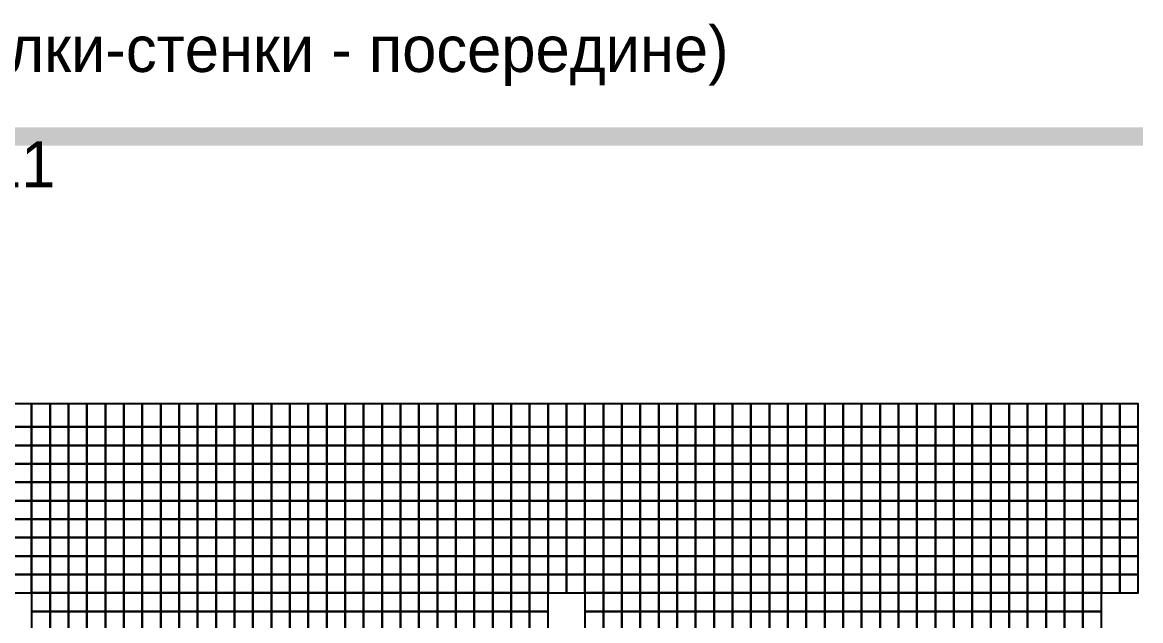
# Model space of a CAD drawing. Extents: x -2.8 to 74.5, y -0.2 to 18.4.
# Drawn here: x 24.07 to 36.2, y 11.9 to 18.39 of the extents above; entities that cross this region are included whole.
import ezdxf
from ezdxf.enums import TextEntityAlignment as Align

# ---------------------------------------------------------------- set-up
doc = ezdxf.new("R2010")
doc.units = 0
doc.header["$MEASUREMENT"] = 0
doc.layers.add('layer_elements', color=7, linetype='Continuous')
doc.layers.add('layer_result_palette', color=7, linetype='Continuous')

msp = doc.modelspace()

# ---------------------------------------------------------------- linework, layer by layer
at = {"layer": 'layer_elements', "color": 171, "true_color": 0x8080ff}
for points in [[(23.97, 14), (24.17, 14), (24.17, 14.25), (23.97, 14.25)], [(24.17, 14), (24.37, 14), (24.37, 14.25), (24.17, 14.25)], [(24.37, 14), (24.57, 14), (24.57, 14.25), (24.37, 14.25)], [(24.57, 14), (24.77, 14), (24.77, 14.25), (24.57, 14.25)], [(24.77, 14), (24.97, 14), (24.97, 14.25), (24.77, 14.25)], [(24.97, 14), (25.17, 14), (25.17, 14.25), (24.97, 14.25)], [(25.17, 14), (25.37, 14), (25.37, 14.25), (25.17, 14.25)], [(25.37, 14), (25.57, 14), (25.57, 14.25), (25.37, 14.25)], [(25.57, 14), (25.77, 14), (25.77, 14.25), (25.57, 14.25)], [(25.77, 14), (25.97, 14), (25.97, 14.25), (25.77, 14.25)], [(25.97, 14), (26.17, 14), (26.17, 14.25), (25.97, 14.25)], [(26.17, 14), (26.37, 14), (26.37, 14.25), (26.17, 14.25)], [(26.37, 14), (26.57, 14), (26.57, 14.25), (26.37, 14.25)], [(26.57, 14), (26.77, 14), (26.77, 14.25), (26.57, 14.25)], [(26.77, 14), (26.97, 14), (26.97, 14.25), (26.77, 14.25)], [(26.97, 14), (27.17, 14), (27.17, 14.25), (26.97, 14.25)], [(27.17, 14), (27.37, 14), (27.37, 14.25), (27.17, 14.25)], [(27.37, 14), (27.57, 14), (27.57, 14.25), (27.37, 14.25)], [(27.57, 14), (27.77, 14), (27.77, 14.25), (27.57, 14.25)], [(27.77, 14), (27.97, 14), (27.97, 14.25), (27.77, 14.25)], [(27.97, 14), (28.17, 14), (28.17, 14.25), (27.97, 14.25)], [(28.17, 14), (28.37, 14), (28.37, 14.25), (28.17, 14.25)], [(28.37, 14), (28.57, 14), (28.57, 14.25), (28.37, 14.25)], [(28.57, 14), (28.77, 14), (28.77, 14.25), (28.57, 14.25)], [(28.77, 14), (28.97, 14), (28.97, 14.25), (28.77, 14.25)], [(28.97, 14), (29.17, 14), (29.17, 14.25), (28.97, 14.25)], [(29.17, 14), (29.37, 14), (29.37, 14.25), (29.17, 14.25)], [(29.37, 14), (29.57, 14), (29.57, 14.25), (29.37, 14.25)], [(29.57, 14), (29.77, 14), (29.77, 14.25), (29.57, 14.25)], [(29.77, 14), (29.97, 14), (29.97, 14.25), (29.77, 14.25)], [(29.97, 14), (30.17, 14), (30.17, 14.25), (29.97, 14.25)], [(30.17, 14), (30.37, 14), (30.37, 14.25), (30.17, 14.25)], [(30.37, 14), (30.57, 14), (30.57, 14.25), (30.37, 14.25)], [(30.57, 14), (30.77, 14), (30.77, 14.25), (30.57, 14.25)], [(30.77, 14), (30.97, 14), (30.97, 14.25), (30.77, 14.25)], [(30.97, 14), (31.17, 14), (31.17, 14.25), (30.97, 14.25)], [(31.17, 14), (31.37, 14), (31.37, 14.25), (31.17, 14.25)], [(31.37, 14), (31.57, 14), (31.57, 14.25), (31.37, 14.25)], [(31.57, 14), (31.77, 14), (31.77, 14.25), (31.57, 14.25)], [(31.77, 14), (31.97, 14), (31.97, 14.25), (31.77, 14.25)], [(31.97, 14), (32.17, 14), (32.17, 14.25), (31.97, 14.25)], [(32.17, 14), (32.37, 14), (32.37, 14.25), (32.17, 14.25)], [(32.37, 14), (32.57, 14), (32.57, 14.25), (32.37, 14.25)], [(32.57, 14), (32.77, 14), (32.77, 14.25), (32.57, 14.25)], [(32.77, 14), (32.97, 14), (32.97, 14.25), (32.77, 14.25)], [(32.97, 14), (33.17, 14), (33.17, 14.25), (32.97, 14.25)], [(33.17, 14), (33.37, 14), (33.37, 14.25), (33.17, 14.25)], [(33.37, 14), (33.57, 14), (33.57, 14.25), (33.37, 14.25)], [(33.57, 14), (33.77, 14), (33.77, 14.25), (33.57, 14.25)], [(33.77, 14), (33.97, 14), (33.97, 14.25), (33.77, 14.25)], [(33.97, 14), (34.17, 14), (34.17, 14.25), (33.97, 14.25)], [(34.17, 14), (34.37, 14), (34.37, 14.25), (34.17, 14.25)], [(34.37, 14), (34.57, 14), (34.57, 14.25), (34.37, 14.25)], [(34.57, 14), (34.77, 14), (34.77, 14.25), (34.57, 14.25)], [(34.77, 14), (34.97, 14), (34.97, 14.25), (34.77, 14.25)], [(34.97, 14), (35.17, 14), (35.17, 14.25), (34.97, 14.25)], [(35.17, 14), (35.37, 14), (35.37, 14.25), (35.17, 14.25)], [(35.37, 14), (35.57, 14), (35.57, 14.25), (35.37, 14.25)], [(35.57, 14), (35.77, 14), (35.77, 14.25), (35.57, 14.25)], [(35.77, 14), (35.97, 14), (35.97, 14.25), (35.77, 14.25)], [(35.97, 14), (36.17, 14), (36.17, 14.25), (35.97, 14.25)], [(23.97, 13.8), (24.17, 13.8), (24.17, 14), (23.97, 14)], [(24.17, 13.8), (24.37, 13.8), (24.37, 14), (24.17, 14)], [(24.37, 13.8), (24.57, 13.8), (24.57, 14), (24.37, 14)], [(24.57, 13.8), (24.77, 13.8), (24.77, 14), (24.57, 14)], [(24.77, 13.8), (24.97, 13.8), (24.97, 14), (24.77, 14)], [(24.97, 13.8), (25.17, 13.8), (25.17, 14), (24.97, 14)], [(25.17, 13.8), (25.37, 13.8), (25.37, 14), (25.17, 14)], [(25.37, 13.8), (25.57, 13.8), (25.57, 14), (25.37, 14)], [(25.57, 13.8), (25.77, 13.8), (25.77, 14), (25.57, 14)], [(25.77, 13.8), (25.97, 13.8), (25.97, 14), (25.77, 14)], [(25.97, 13.8), (26.17, 13.8), (26.17, 14), (25.97, 14)], [(26.17, 13.8), (26.37, 13.8), (26.37, 14), (26.17, 14)], [(26.37, 13.8), (26.57, 13.8), (26.57, 14), (26.37, 14)], [(26.57, 13.8), (26.77, 13.8), (26.77, 14), (26.57, 14)], [(26.77, 13.8), (26.97, 13.8), (26.97, 14), (26.77, 14)], [(26.97, 13.8), (27.17, 13.8), (27.17, 14), (26.97, 14)], [(27.17, 13.8), (27.37, 13.8), (27.37, 14), (27.17, 14)], [(27.37, 13.8), (27.57, 13.8), (27.57, 14), (27.37, 14)], [(27.57, 13.8), (27.77, 13.8), (27.77, 14), (27.57, 14)], [(27.77, 13.8), (27.97, 13.8), (27.97, 14), (27.77, 14)], [(27.97, 13.8), (28.17, 13.8), (28.17, 14), (27.97, 14)], [(28.17, 13.8), (28.37, 13.8), (28.37, 14), (28.17, 14)], [(28.37, 13.8), (28.57, 13.8), (28.57, 14), (28.37, 14)], [(28.57, 13.8), (28.77, 13.8), (28.77, 14), (28.57, 14)], [(28.77, 13.8), (28.97, 13.8), (28.97, 14), (28.77, 14)], [(28.97, 13.8), (29.17, 13.8), (29.17, 14), (28.97, 14)], [(29.17, 13.8), (29.37, 13.8), (29.37, 14), (29.17, 14)], [(29.37, 13.8), (29.57, 13.8), (29.57, 14), (29.37, 14)], [(29.57, 13.8), (29.77, 13.8), (29.77, 14), (29.57, 14)], [(29.77, 13.8), (29.97, 13.8), (29.97, 14), (29.77, 14)], [(29.97, 13.8), (30.17, 13.8), (30.17, 14), (29.97, 14)], [(30.17, 13.8), (30.37, 13.8), (30.37, 14), (30.17, 14)], [(30.37, 13.8), (30.57, 13.8), (30.57, 14), (30.37, 14)], [(30.57, 13.8), (30.77, 13.8), (30.77, 14), (30.57, 14)], [(30.77, 13.8), (30.97, 13.8), (30.97, 14), (30.77, 14)], [(30.97, 13.8), (31.17, 13.8), (31.17, 14), (30.97, 14)], [(31.17, 13.8), (31.37, 13.8), (31.37, 14), (31.17, 14)], [(31.37, 13.8), (31.57, 13.8), (31.57, 14), (31.37, 14)], [(31.57, 13.8), (31.77, 13.8), (31.77, 14), (31.57, 14)], [(31.77, 13.8), (31.97, 13.8), (31.97, 14), (31.77, 14)], [(31.97, 13.8), (32.17, 13.8), (32.17, 14), (31.97, 14)], [(32.17, 13.8), (32.37, 13.8), (32.37, 14), (32.17, 14)], [(32.37, 13.8), (32.57, 13.8), (32.57, 14), (32.37, 14)], [(32.57, 13.8), (32.77, 13.8), (32.77, 14), (32.57, 14)], [(32.77, 13.8), (32.97, 13.8), (32.97, 14), (32.77, 14)], [(32.97, 13.8), (33.17, 13.8), (33.17, 14), (32.97, 14)], [(33.17, 13.8), (33.37, 13.8), (33.37, 14), (33.17, 14)], [(33.37, 13.8), (33.57, 13.8), (33.57, 14), (33.37, 14)], [(33.57, 13.8), (33.77, 13.8), (33.77, 14), (33.57, 14)], [(33.77, 13.8), (33.97, 13.8), (33.97, 14), (33.77, 14)], [(33.97, 13.8), (34.17, 13.8), (34.17, 14), (33.97, 14)], [(34.17, 13.8), (34.37, 13.8), (34.37, 14), (34.17, 14)], [(34.37, 13.8), (34.57, 13.8), (34.57, 14), (34.37, 14)], [(34.57, 13.8), (34.77, 13.8), (34.77, 14), (34.57, 14)], [(34.77, 13.8), (34.97, 13.8), (34.97, 14), (34.77, 14)], [(34.97, 13.8), (35.17, 13.8), (35.17, 14), (34.97, 14)], [(35.17, 13.8), (35.37, 13.8), (35.37, 14), (35.17, 14)], [(35.37, 13.8), (35.57, 13.8), (35.57, 14), (35.37, 14)], [(35.57, 13.8), (35.77, 13.8), (35.77, 14), (35.57, 14)], [(35.77, 13.8), (35.97, 13.8), (35.97, 14), (35.77, 14)], [(35.97, 13.8), (36.17, 13.8), (36.17, 14), (35.97, 14)], [(23.97, 13.6), (24.17, 13.6), (24.17, 13.8), (23.97, 13.8)], [(24.17, 13.6), (24.37, 13.6), (24.37, 13.8), (24.17, 13.8)], [(24.37, 13.6), (24.57, 13.6), (24.57, 13.8), (24.37, 13.8)], [(24.57, 13.6), (24.77, 13.6), (24.77, 13.8), (24.57, 13.8)], [(24.77, 13.6), (24.97, 13.6), (24.97, 13.8), (24.77, 13.8)], [(24.97, 13.6), (25.17, 13.6), (25.17, 13.8), (24.97, 13.8)], [(25.17, 13.6), (25.37, 13.6), (25.37, 13.8), (25.17, 13.8)], [(25.37, 13.6), (25.57, 13.6), (25.57, 13.8), (25.37, 13.8)], [(25.57, 13.6), (25.77, 13.6), (25.77, 13.8), (25.57, 13.8)], [(25.77, 13.6), (25.97, 13.6), (25.97, 13.8), (25.77, 13.8)], [(25.97, 13.6), (26.17, 13.6), (26.17, 13.8), (25.97, 13.8)], [(26.17, 13.6), (26.37, 13.6), (26.37, 13.8), (26.17, 13.8)], [(26.37, 13.6), (26.57, 13.6), (26.57, 13.8), (26.37, 13.8)], [(26.57, 13.6), (26.77, 13.6), (26.77, 13.8), (26.57, 13.8)], [(26.77, 13.6), (26.97, 13.6), (26.97, 13.8), (26.77, 13.8)], [(26.97, 13.6), (27.17, 13.6), (27.17, 13.8), (26.97, 13.8)], [(27.17, 13.6), (27.37, 13.6), (27.37, 13.8), (27.17, 13.8)], [(27.37, 13.6), (27.57, 13.6), (27.57, 13.8), (27.37, 13.8)], [(27.57, 13.6), (27.77, 13.6), (27.77, 13.8), (27.57, 13.8)], [(27.77, 13.6), (27.97, 13.6), (27.97, 13.8), (27.77, 13.8)], [(27.97, 13.6), (28.17, 13.6), (28.17, 13.8), (27.97, 13.8)], [(28.17, 13.6), (28.37, 13.6), (28.37, 13.8), (28.17, 13.8)], [(28.37, 13.6), (28.57, 13.6), (28.57, 13.8), (28.37, 13.8)], [(28.57, 13.6), (28.77, 13.6), (28.77, 13.8), (28.57, 13.8)], [(28.77, 13.6), (28.97, 13.6), (28.97, 13.8), (28.77, 13.8)], [(28.97, 13.6), (29.17, 13.6), (29.17, 13.8), (28.97, 13.8)], [(29.17, 13.6), (29.37, 13.6), (29.37, 13.8), (29.17, 13.8)], [(29.37, 13.6), (29.57, 13.6), (29.57, 13.8), (29.37, 13.8)], [(29.57, 13.6), (29.77, 13.6), (29.77, 13.8), (29.57, 13.8)], [(29.77, 13.6), (29.97, 13.6), (29.97, 13.8), (29.77, 13.8)], [(29.97, 13.6), (30.17, 13.6), (30.17, 13.8), (29.97, 13.8)], [(30.17, 13.6), (30.37, 13.6), (30.37, 13.8), (30.17, 13.8)], [(30.37, 13.6), (30.57, 13.6), (30.57, 13.8), (30.37, 13.8)], [(30.57, 13.6), (30.77, 13.6), (30.77, 13.8), (30.57, 13.8)], [(30.77, 13.6), (30.97, 13.6), (30.97, 13.8), (30.77, 13.8)], [(30.97, 13.6), (31.17, 13.6), (31.17, 13.8), (30.97, 13.8)], [(31.17, 13.6), (31.37, 13.6), (31.37, 13.8), (31.17, 13.8)], [(31.37, 13.6), (31.57, 13.6), (31.57, 13.8), (31.37, 13.8)], [(31.57, 13.6), (31.77, 13.6), (31.77, 13.8), (31.57, 13.8)], [(31.77, 13.6), (31.97, 13.6), (31.97, 13.8), (31.77, 13.8)], [(31.97, 13.6), (32.17, 13.6), (32.17, 13.8), (31.97, 13.8)], [(32.17, 13.6), (32.37, 13.6), (32.37, 13.8), (32.17, 13.8)], [(32.37, 13.6), (32.57, 13.6), (32.57, 13.8), (32.37, 13.8)], [(32.57, 13.6), (32.77, 13.6), (32.77, 13.8), (32.57, 13.8)], [(32.77, 13.6), (32.97, 13.6), (32.97, 13.8), (32.77, 13.8)], [(32.97, 13.6), (33.17, 13.6), (33.17, 13.8), (32.97, 13.8)], [(33.17, 13.6), (33.37, 13.6), (33.37, 13.8), (33.17, 13.8)], [(33.37, 13.6), (33.57, 13.6), (33.57, 13.8), (33.37, 13.8)], [(33.57, 13.6), (33.77, 13.6), (33.77, 13.8), (33.57, 13.8)], [(33.77, 13.6), (33.97, 13.6), (33.97, 13.8), (33.77, 13.8)], [(33.97, 13.6), (34.17, 13.6), (34.17, 13.8), (33.97, 13.8)], [(34.17, 13.6), (34.37, 13.6), (34.37, 13.8), (34.17, 13.8)], [(34.37, 13.6), (34.57, 13.6), (34.57, 13.8), (34.37, 13.8)], [(34.57, 13.6), (34.77, 13.6), (34.77, 13.8), (34.57, 13.8)], [(34.77, 13.6), (34.97, 13.6), (34.97, 13.8), (34.77, 13.8)], [(34.97, 13.6), (35.17, 13.6), (35.17, 13.8), (34.97, 13.8)], [(35.17, 13.6), (35.37, 13.6), (35.37, 13.8), (35.17, 13.8)], [(35.37, 13.6), (35.57, 13.6), (35.57, 13.8), (35.37, 13.8)], [(35.57, 13.6), (35.77, 13.6), (35.77, 13.8), (35.57, 13.8)], [(35.77, 13.6), (35.97, 13.6), (35.97, 13.8), (35.77, 13.8)], [(35.97, 13.6), (36.17, 13.6), (36.17, 13.8), (35.97, 13.8)], [(23.97, 13.4), (24.17, 13.4), (24.17, 13.6), (23.97, 13.6)], [(24.17, 13.4), (24.37, 13.4), (24.37, 13.6), (24.17, 13.6)], [(24.37, 13.4), (24.57, 13.4), (24.57, 13.6), (24.37, 13.6)], [(24.57, 13.4), (24.77, 13.4), (24.77, 13.6), (24.57, 13.6)], [(24.77, 13.4), (24.97, 13.4), (24.97, 13.6), (24.77, 13.6)], [(24.97, 13.4), (25.17, 13.4), (25.17, 13.6), (24.97, 13.6)], [(25.17, 13.4), (25.37, 13.4), (25.37, 13.6), (25.17, 13.6)], [(25.37, 13.4), (25.57, 13.4), (25.57, 13.6), (25.37, 13.6)], [(25.57, 13.4), (25.77, 13.4), (25.77, 13.6), (25.57, 13.6)], [(25.77, 13.4), (25.97, 13.4), (25.97, 13.6), (25.77, 13.6)], [(25.97, 13.4), (26.17, 13.4), (26.17, 13.6), (25.97, 13.6)], [(26.17, 13.4), (26.37, 13.4), (26.37, 13.6), (26.17, 13.6)], [(26.37, 13.4), (26.57, 13.4), (26.57, 13.6), (26.37, 13.6)], [(26.57, 13.4), (26.77, 13.4), (26.77, 13.6), (26.57, 13.6)], [(26.77, 13.4), (26.97, 13.4), (26.97, 13.6), (26.77, 13.6)], [(26.97, 13.4), (27.17, 13.4), (27.17, 13.6), (26.97, 13.6)], [(27.17, 13.4), (27.37, 13.4), (27.37, 13.6), (27.17, 13.6)], [(27.37, 13.4), (27.57, 13.4), (27.57, 13.6), (27.37, 13.6)], [(27.57, 13.4), (27.77, 13.4), (27.77, 13.6), (27.57, 13.6)], [(27.77, 13.4), (27.97, 13.4), (27.97, 13.6), (27.77, 13.6)], [(27.97, 13.4), (28.17, 13.4), (28.17, 13.6), (27.97, 13.6)], [(28.17, 13.4), (28.37, 13.4), (28.37, 13.6), (28.17, 13.6)], [(28.37, 13.4), (28.57, 13.4), (28.57, 13.6), (28.37, 13.6)], [(28.57, 13.4), (28.77, 13.4), (28.77, 13.6), (28.57, 13.6)], [(28.77, 13.4), (28.97, 13.4), (28.97, 13.6), (28.77, 13.6)], [(28.97, 13.4), (29.17, 13.4), (29.17, 13.6), (28.97, 13.6)], [(29.17, 13.4), (29.37, 13.4), (29.37, 13.6), (29.17, 13.6)], [(29.37, 13.4), (29.57, 13.4), (29.57, 13.6), (29.37, 13.6)], [(29.57, 13.4), (29.77, 13.4), (29.77, 13.6), (29.57, 13.6)], [(29.77, 13.4), (29.97, 13.4), (29.97, 13.6), (29.77, 13.6)], [(29.97, 13.4), (30.17, 13.4), (30.17, 13.6), (29.97, 13.6)], [(30.17, 13.4), (30.37, 13.4), (30.37, 13.6), (30.17, 13.6)], [(30.37, 13.4), (30.57, 13.4), (30.57, 13.6), (30.37, 13.6)], [(30.57, 13.4), (30.77, 13.4), (30.77, 13.6), (30.57, 13.6)], [(30.77, 13.4), (30.97, 13.4), (30.97, 13.6), (30.77, 13.6)], [(30.97, 13.4), (31.17, 13.4), (31.17, 13.6), (30.97, 13.6)], [(31.17, 13.4), (31.37, 13.4), (31.37, 13.6), (31.17, 13.6)], [(31.37, 13.4), (31.57, 13.4), (31.57, 13.6), (31.37, 13.6)], [(31.57, 13.4), (31.77, 13.4), (31.77, 13.6), (31.57, 13.6)], [(31.77, 13.4), (31.97, 13.4), (31.97, 13.6), (31.77, 13.6)], [(31.97, 13.4), (32.17, 13.4), (32.17, 13.6), (31.97, 13.6)], [(32.17, 13.4), (32.37, 13.4), (32.37, 13.6), (32.17, 13.6)], [(32.37, 13.4), (32.57, 13.4), (32.57, 13.6), (32.37, 13.6)], [(32.57, 13.4), (32.77, 13.4), (32.77, 13.6), (32.57, 13.6)], [(32.77, 13.4), (32.97, 13.4), (32.97, 13.6), (32.77, 13.6)], [(32.97, 13.4), (33.17, 13.4), (33.17, 13.6), (32.97, 13.6)], [(33.17, 13.4), (33.37, 13.4), (33.37, 13.6), (33.17, 13.6)], [(33.37, 13.4), (33.57, 13.4), (33.57, 13.6), (33.37, 13.6)], [(33.57, 13.4), (33.77, 13.4), (33.77, 13.6), (33.57, 13.6)], [(33.77, 13.4), (33.97, 13.4), (33.97, 13.6), (33.77, 13.6)], [(33.97, 13.4), (34.17, 13.4), (34.17, 13.6), (33.97, 13.6)], [(34.17, 13.4), (34.37, 13.4), (34.37, 13.6), (34.17, 13.6)], [(34.37, 13.4), (34.57, 13.4), (34.57, 13.6), (34.37, 13.6)], [(34.57, 13.4), (34.77, 13.4), (34.77, 13.6), (34.57, 13.6)], [(34.77, 13.4), (34.97, 13.4), (34.97, 13.6), (34.77, 13.6)], [(34.97, 13.4), (35.17, 13.4), (35.17, 13.6), (34.97, 13.6)], [(35.17, 13.4), (35.37, 13.4), (35.37, 13.6), (35.17, 13.6)], [(35.37, 13.4), (35.57, 13.4), (35.57, 13.6), (35.37, 13.6)], [(35.57, 13.4), (35.77, 13.4), (35.77, 13.6), (35.57, 13.6)], [(35.77, 13.4), (35.97, 13.4), (35.97, 13.6), (35.77, 13.6)], [(35.97, 13.4), (36.17, 13.4), (36.17, 13.6), (35.97, 13.6)], [(23.97, 13.2), (24.17, 13.2), (24.17, 13.4), (23.97, 13.4)], [(24.17, 13.2), (24.37, 13.2), (24.37, 13.4), (24.17, 13.4)], [(24.37, 13.2), (24.57, 13.2), (24.57, 13.4), (24.37, 13.4)], [(24.57, 13.2), (24.77, 13.2), (24.77, 13.4), (24.57, 13.4)], [(24.77, 13.2), (24.97, 13.2), (24.97, 13.4), (24.77, 13.4)], [(24.97, 13.2), (25.17, 13.2), (25.17, 13.4), (24.97, 13.4)], [(25.17, 13.2), (25.37, 13.2), (25.37, 13.4), (25.17, 13.4)], [(25.37, 13.2), (25.57, 13.2), (25.57, 13.4), (25.37, 13.4)], [(25.57, 13.2), (25.77, 13.2), (25.77, 13.4), (25.57, 13.4)], [(25.77, 13.2), (25.97, 13.2), (25.97, 13.4), (25.77, 13.4)], [(25.97, 13.2), (26.17, 13.2), (26.17, 13.4), (25.97, 13.4)], [(26.17, 13.2), (26.37, 13.2), (26.37, 13.4), (26.17, 13.4)], [(26.37, 13.2), (26.57, 13.2), (26.57, 13.4), (26.37, 13.4)], [(26.57, 13.2), (26.77, 13.2), (26.77, 13.4), (26.57, 13.4)], [(26.77, 13.2), (26.97, 13.2), (26.97, 13.4), (26.77, 13.4)], [(26.97, 13.2), (27.17, 13.2), (27.17, 13.4), (26.97, 13.4)], [(27.17, 13.2), (27.37, 13.2), (27.37, 13.4), (27.17, 13.4)], [(27.37, 13.2), (27.57, 13.2), (27.57, 13.4), (27.37, 13.4)], [(27.57, 13.2), (27.77, 13.2), (27.77, 13.4), (27.57, 13.4)], [(27.77, 13.2), (27.97, 13.2), (27.97, 13.4), (27.77, 13.4)], [(27.97, 13.2), (28.17, 13.2), (28.17, 13.4), (27.97, 13.4)], [(28.17, 13.2), (28.37, 13.2), (28.37, 13.4), (28.17, 13.4)], [(28.37, 13.2), (28.57, 13.2), (28.57, 13.4), (28.37, 13.4)], [(28.57, 13.2), (28.77, 13.2), (28.77, 13.4), (28.57, 13.4)], [(28.77, 13.2), (28.97, 13.2), (28.97, 13.4), (28.77, 13.4)], [(28.97, 13.2), (29.17, 13.2), (29.17, 13.4), (28.97, 13.4)], [(29.17, 13.2), (29.37, 13.2), (29.37, 13.4), (29.17, 13.4)], [(29.37, 13.2), (29.57, 13.2), (29.57, 13.4), (29.37, 13.4)], [(29.57, 13.2), (29.77, 13.2), (29.77, 13.4), (29.57, 13.4)], [(29.77, 13.2), (29.97, 13.2), (29.97, 13.4), (29.77, 13.4)], [(29.97, 13.2), (30.17, 13.2), (30.17, 13.4), (29.97, 13.4)], [(30.17, 13.2), (30.37, 13.2), (30.37, 13.4), (30.17, 13.4)], [(30.37, 13.2), (30.57, 13.2), (30.57, 13.4), (30.37, 13.4)], [(30.57, 13.2), (30.77, 13.2), (30.77, 13.4), (30.57, 13.4)], [(30.77, 13.2), (30.97, 13.2), (30.97, 13.4), (30.77, 13.4)], [(30.97, 13.2), (31.17, 13.2), (31.17, 13.4), (30.97, 13.4)], [(31.17, 13.2), (31.37, 13.2), (31.37, 13.4), (31.17, 13.4)], [(31.37, 13.2), (31.57, 13.2), (31.57, 13.4), (31.37, 13.4)], [(31.57, 13.2), (31.77, 13.2), (31.77, 13.4), (31.57, 13.4)], [(31.77, 13.2), (31.97, 13.2), (31.97, 13.4), (31.77, 13.4)], [(31.97, 13.2), (32.17, 13.2), (32.17, 13.4), (31.97, 13.4)], [(32.17, 13.2), (32.37, 13.2), (32.37, 13.4), (32.17, 13.4)], [(32.37, 13.2), (32.57, 13.2), (32.57, 13.4), (32.37, 13.4)], [(32.57, 13.2), (32.77, 13.2), (32.77, 13.4), (32.57, 13.4)], [(32.77, 13.2), (32.97, 13.2), (32.97, 13.4), (32.77, 13.4)], [(32.97, 13.2), (33.17, 13.2), (33.17, 13.4), (32.97, 13.4)], [(33.17, 13.2), (33.37, 13.2), (33.37, 13.4), (33.17, 13.4)], [(33.37, 13.2), (33.57, 13.2), (33.57, 13.4), (33.37, 13.4)], [(33.57, 13.2), (33.77, 13.2), (33.77, 13.4), (33.57, 13.4)], [(33.77, 13.2), (33.97, 13.2), (33.97, 13.4), (33.77, 13.4)], [(33.97, 13.2), (34.17, 13.2), (34.17, 13.4), (33.97, 13.4)], [(34.17, 13.2), (34.37, 13.2), (34.37, 13.4), (34.17, 13.4)], [(34.37, 13.2), (34.57, 13.2), (34.57, 13.4), (34.37, 13.4)], [(34.57, 13.2), (34.77, 13.2), (34.77, 13.4), (34.57, 13.4)], [(34.77, 13.2), (34.97, 13.2), (34.97, 13.4), (34.77, 13.4)], [(34.97, 13.2), (35.17, 13.2), (35.17, 13.4), (34.97, 13.4)], [(35.17, 13.2), (35.37, 13.2), (35.37, 13.4), (35.17, 13.4)], [(35.37, 13.2), (35.57, 13.2), (35.57, 13.4), (35.37, 13.4)], [(35.57, 13.2), (35.77, 13.2), (35.77, 13.4), (35.57, 13.4)], [(35.77, 13.2), (35.97, 13.2), (35.97, 13.4), (35.77, 13.4)], [(35.97, 13.2), (36.17, 13.2), (36.17, 13.4), (35.97, 13.4)], [(23.97, 13), (24.17, 13), (24.17, 13.2), (23.97, 13.2)], [(24.17, 13), (24.37, 13), (24.37, 13.2), (24.17, 13.2)], [(24.37, 13), (24.57, 13), (24.57, 13.2), (24.37, 13.2)], [(24.57, 13), (24.77, 13), (24.77, 13.2), (24.57, 13.2)], [(24.77, 13), (24.97, 13), (24.97, 13.2), (24.77, 13.2)], [(24.97, 13), (25.17, 13), (25.17, 13.2), (24.97, 13.2)], [(25.17, 13), (25.37, 13), (25.37, 13.2), (25.17, 13.2)], [(25.37, 13), (25.57, 13), (25.57, 13.2), (25.37, 13.2)], [(25.57, 13), (25.77, 13), (25.77, 13.2), (25.57, 13.2)], [(25.77, 13), (25.97, 13), (25.97, 13.2), (25.77, 13.2)], [(25.97, 13), (26.17, 13), (26.17, 13.2), (25.97, 13.2)], [(26.17, 13), (26.37, 13), (26.37, 13.2), (26.17, 13.2)], [(26.37, 13), (26.57, 13), (26.57, 13.2), (26.37, 13.2)], [(26.57, 13), (26.77, 13), (26.77, 13.2), (26.57, 13.2)], [(26.77, 13), (26.97, 13), (26.97, 13.2), (26.77, 13.2)], [(26.97, 13), (27.17, 13), (27.17, 13.2), (26.97, 13.2)], [(27.17, 13), (27.37, 13), (27.37, 13.2), (27.17, 13.2)], [(27.37, 13), (27.57, 13), (27.57, 13.2), (27.37, 13.2)], [(27.57, 13), (27.77, 13), (27.77, 13.2), (27.57, 13.2)], [(27.77, 13), (27.97, 13), (27.97, 13.2), (27.77, 13.2)], [(27.97, 13), (28.17, 13), (28.17, 13.2), (27.97, 13.2)], [(28.17, 13), (28.37, 13), (28.37, 13.2), (28.17, 13.2)], [(28.37, 13), (28.57, 13), (28.57, 13.2), (28.37, 13.2)], [(28.57, 13), (28.77, 13), (28.77, 13.2), (28.57, 13.2)], [(28.77, 13), (28.97, 13), (28.97, 13.2), (28.77, 13.2)], [(28.97, 13), (29.17, 13), (29.17, 13.2), (28.97, 13.2)], [(29.17, 13), (29.37, 13), (29.37, 13.2), (29.17, 13.2)], [(29.37, 13), (29.57, 13), (29.57, 13.2), (29.37, 13.2)], [(29.57, 13), (29.77, 13), (29.77, 13.2), (29.57, 13.2)], [(29.77, 13), (29.97, 13), (29.97, 13.2), (29.77, 13.2)], [(29.97, 13), (30.17, 13), (30.17, 13.2), (29.97, 13.2)], [(30.17, 13), (30.37, 13), (30.37, 13.2), (30.17, 13.2)], [(30.37, 13), (30.57, 13), (30.57, 13.2), (30.37, 13.2)], [(30.57, 13), (30.77, 13), (30.77, 13.2), (30.57, 13.2)], [(30.77, 13), (30.97, 13), (30.97, 13.2), (30.77, 13.2)], [(30.97, 13), (31.17, 13), (31.17, 13.2), (30.97, 13.2)], [(31.17, 13), (31.37, 13), (31.37, 13.2), (31.17, 13.2)], [(31.37, 13), (31.57, 13), (31.57, 13.2), (31.37, 13.2)], [(31.57, 13), (31.77, 13), (31.77, 13.2), (31.57, 13.2)], [(31.77, 13), (31.97, 13), (31.97, 13.2), (31.77, 13.2)], [(31.97, 13), (32.17, 13), (32.17, 13.2), (31.97, 13.2)], [(32.17, 13), (32.37, 13), (32.37, 13.2), (32.17, 13.2)], [(32.37, 13), (32.57, 13), (32.57, 13.2), (32.37, 13.2)], [(32.57, 13), (32.77, 13), (32.77, 13.2), (32.57, 13.2)], [(32.77, 13), (32.97, 13), (32.97, 13.2), (32.77, 13.2)], [(32.97, 13), (33.17, 13), (33.17, 13.2), (32.97, 13.2)], [(33.17, 13), (33.37, 13), (33.37, 13.2), (33.17, 13.2)], [(33.37, 13), (33.57, 13), (33.57, 13.2), (33.37, 13.2)], [(33.57, 13), (33.77, 13), (33.77, 13.2), (33.57, 13.2)], [(33.77, 13), (33.97, 13), (33.97, 13.2), (33.77, 13.2)], [(33.97, 13), (34.17, 13), (34.17, 13.2), (33.97, 13.2)], [(34.17, 13), (34.37, 13), (34.37, 13.2), (34.17, 13.2)], [(34.37, 13), (34.57, 13), (34.57, 13.2), (34.37, 13.2)], [(34.57, 13), (34.77, 13), (34.77, 13.2), (34.57, 13.2)], [(34.77, 13), (34.97, 13), (34.97, 13.2), (34.77, 13.2)], [(34.97, 13), (35.17, 13), (35.17, 13.2), (34.97, 13.2)], [(35.17, 13), (35.37, 13), (35.37, 13.2), (35.17, 13.2)], [(35.37, 13), (35.57, 13), (35.57, 13.2), (35.37, 13.2)], [(35.57, 13), (35.77, 13), (35.77, 13.2), (35.57, 13.2)], [(35.77, 13), (35.97, 13), (35.97, 13.2), (35.77, 13.2)], [(35.97, 13), (36.17, 13), (36.17, 13.2), (35.97, 13.2)], [(23.97, 12.8), (24.17, 12.8), (24.17, 13), (23.97, 13)], [(24.17, 12.8), (24.37, 12.8), (24.37, 13), (24.17, 13)], [(24.37, 12.8), (24.57, 12.8), (24.57, 13), (24.37, 13)], [(24.57, 12.8), (24.77, 12.8), (24.77, 13), (24.57, 13)], [(24.77, 12.8), (24.97, 12.8), (24.97, 13), (24.77, 13)], [(24.97, 12.8), (25.17, 12.8), (25.17, 13), (24.97, 13)], [(25.17, 12.8), (25.37, 12.8), (25.37, 13), (25.17, 13)], [(25.37, 12.8), (25.57, 12.8), (25.57, 13), (25.37, 13)], [(25.57, 12.8), (25.77, 12.8), (25.77, 13), (25.57, 13)], [(25.77, 12.8), (25.97, 12.8), (25.97, 13), (25.77, 13)], [(25.97, 12.8), (26.17, 12.8), (26.17, 13), (25.97, 13)], [(26.17, 12.8), (26.37, 12.8), (26.37, 13), (26.17, 13)], [(26.37, 12.8), (26.57, 12.8), (26.57, 13), (26.37, 13)], [(26.57, 12.8), (26.77, 12.8), (26.77, 13), (26.57, 13)], [(26.77, 12.8), (26.97, 12.8), (26.97, 13), (26.77, 13)], [(26.97, 12.8), (27.17, 12.8), (27.17, 13), (26.97, 13)], [(27.17, 12.8), (27.37, 12.8), (27.37, 13), (27.17, 13)], [(27.37, 12.8), (27.57, 12.8), (27.57, 13), (27.37, 13)], [(27.57, 12.8), (27.77, 12.8), (27.77, 13), (27.57, 13)], [(27.77, 12.8), (27.97, 12.8), (27.97, 13), (27.77, 13)], [(27.97, 12.8), (28.17, 12.8), (28.17, 13), (27.97, 13)], [(28.17, 12.8), (28.37, 12.8), (28.37, 13), (28.17, 13)], [(28.37, 12.8), (28.57, 12.8), (28.57, 13), (28.37, 13)], [(28.57, 12.8), (28.77, 12.8), (28.77, 13), (28.57, 13)], [(28.77, 12.8), (28.97, 12.8), (28.97, 13), (28.77, 13)], [(28.97, 12.8), (29.17, 12.8), (29.17, 13), (28.97, 13)], [(29.17, 12.8), (29.37, 12.8), (29.37, 13), (29.17, 13)], [(29.37, 12.8), (29.57, 12.8), (29.57, 13), (29.37, 13)], [(29.57, 12.8), (29.77, 12.8), (29.77, 13), (29.57, 13)], [(29.77, 12.8), (29.97, 12.8), (29.97, 13), (29.77, 13)], [(29.97, 12.8), (30.17, 12.8), (30.17, 13), (29.97, 13)], [(30.17, 12.8), (30.37, 12.8), (30.37, 13), (30.17, 13)], [(30.37, 12.8), (30.57, 12.8), (30.57, 13), (30.37, 13)], [(30.57, 12.8), (30.77, 12.8), (30.77, 13), (30.57, 13)], [(30.77, 12.8), (30.97, 12.8), (30.97, 13), (30.77, 13)], [(30.97, 12.8), (31.17, 12.8), (31.17, 13), (30.97, 13)], [(31.17, 12.8), (31.37, 12.8), (31.37, 13), (31.17, 13)], [(31.37, 12.8), (31.57, 12.8), (31.57, 13), (31.37, 13)], [(31.57, 12.8), (31.77, 12.8), (31.77, 13), (31.57, 13)], [(31.77, 12.8), (31.97, 12.8), (31.97, 13), (31.77, 13)], [(31.97, 12.8), (32.17, 12.8), (32.17, 13), (31.97, 13)], [(32.17, 12.8), (32.37, 12.8), (32.37, 13), (32.17, 13)], [(32.37, 12.8), (32.57, 12.8), (32.57, 13), (32.37, 13)], [(32.57, 12.8), (32.77, 12.8), (32.77, 13), (32.57, 13)], [(32.77, 12.8), (32.97, 12.8), (32.97, 13), (32.77, 13)], [(32.97, 12.8), (33.17, 12.8), (33.17, 13), (32.97, 13)], [(33.17, 12.8), (33.37, 12.8), (33.37, 13), (33.17, 13)], [(33.37, 12.8), (33.57, 12.8), (33.57, 13), (33.37, 13)], [(33.57, 12.8), (33.77, 12.8), (33.77, 13), (33.57, 13)], [(33.77, 12.8), (33.97, 12.8), (33.97, 13), (33.77, 13)], [(33.97, 12.8), (34.17, 12.8), (34.17, 13), (33.97, 13)], [(34.17, 12.8), (34.37, 12.8), (34.37, 13), (34.17, 13)], [(34.37, 12.8), (34.57, 12.8), (34.57, 13), (34.37, 13)], [(34.57, 12.8), (34.77, 12.8), (34.77, 13), (34.57, 13)], [(34.77, 12.8), (34.97, 12.8), (34.97, 13), (34.77, 13)], [(34.97, 12.8), (35.17, 12.8), (35.17, 13), (34.97, 13)], [(35.17, 12.8), (35.37, 12.8), (35.37, 13), (35.17, 13)], [(35.37, 12.8), (35.57, 12.8), (35.57, 13), (35.37, 13)], [(35.57, 12.8), (35.77, 12.8), (35.77, 13), (35.57, 13)], [(35.77, 12.8), (35.97, 12.8), (35.97, 13), (35.77, 13)], [(35.97, 12.8), (36.17, 12.8), (36.17, 13), (35.97, 13)], [(23.97, 12.6), (24.17, 12.6), (24.17, 12.8), (23.97, 12.8)], [(24.17, 12.6), (24.37, 12.6), (24.37, 12.8), (24.17, 12.8)], [(24.37, 12.6), (24.57, 12.6), (24.57, 12.8), (24.37, 12.8)], [(24.57, 12.6), (24.77, 12.6), (24.77, 12.8), (24.57, 12.8)], [(24.77, 12.6), (24.97, 12.6), (24.97, 12.8), (24.77, 12.8)], [(24.97, 12.6), (25.17, 12.6), (25.17, 12.8), (24.97, 12.8)], [(25.17, 12.6), (25.37, 12.6), (25.37, 12.8), (25.17, 12.8)], [(25.37, 12.6), (25.57, 12.6), (25.57, 12.8), (25.37, 12.8)], [(25.57, 12.6), (25.77, 12.6), (25.77, 12.8), (25.57, 12.8)], [(25.77, 12.6), (25.97, 12.6), (25.97, 12.8), (25.77, 12.8)], [(25.97, 12.6), (26.17, 12.6), (26.17, 12.8), (25.97, 12.8)], [(26.17, 12.6), (26.37, 12.6), (26.37, 12.8), (26.17, 12.8)], [(26.37, 12.6), (26.57, 12.6), (26.57, 12.8), (26.37, 12.8)], [(26.57, 12.6), (26.77, 12.6), (26.77, 12.8), (26.57, 12.8)], [(26.77, 12.6), (26.97, 12.6), (26.97, 12.8), (26.77, 12.8)], [(26.97, 12.6), (27.17, 12.6), (27.17, 12.8), (26.97, 12.8)], [(27.17, 12.6), (27.37, 12.6), (27.37, 12.8), (27.17, 12.8)], [(27.37, 12.6), (27.57, 12.6), (27.57, 12.8), (27.37, 12.8)], [(27.57, 12.6), (27.77, 12.6), (27.77, 12.8), (27.57, 12.8)], [(27.77, 12.6), (27.97, 12.6), (27.97, 12.8), (27.77, 12.8)], [(27.97, 12.6), (28.17, 12.6), (28.17, 12.8), (27.97, 12.8)], [(28.17, 12.6), (28.37, 12.6), (28.37, 12.8), (28.17, 12.8)], [(28.37, 12.6), (28.57, 12.6), (28.57, 12.8), (28.37, 12.8)], [(28.57, 12.6), (28.77, 12.6), (28.77, 12.8), (28.57, 12.8)], [(28.77, 12.6), (28.97, 12.6), (28.97, 12.8), (28.77, 12.8)], [(28.97, 12.6), (29.17, 12.6), (29.17, 12.8), (28.97, 12.8)], [(29.17, 12.6), (29.37, 12.6), (29.37, 12.8), (29.17, 12.8)], [(29.37, 12.6), (29.57, 12.6), (29.57, 12.8), (29.37, 12.8)], [(29.57, 12.6), (29.77, 12.6), (29.77, 12.8), (29.57, 12.8)], [(29.77, 12.6), (29.97, 12.6), (29.97, 12.8), (29.77, 12.8)], [(29.97, 12.6), (30.17, 12.6), (30.17, 12.8), (29.97, 12.8)], [(30.17, 12.6), (30.37, 12.6), (30.37, 12.8), (30.17, 12.8)], [(30.37, 12.6), (30.57, 12.6), (30.57, 12.8), (30.37, 12.8)], [(30.57, 12.6), (30.77, 12.6), (30.77, 12.8), (30.57, 12.8)], [(30.77, 12.6), (30.97, 12.6), (30.97, 12.8), (30.77, 12.8)], [(30.97, 12.6), (31.17, 12.6), (31.17, 12.8), (30.97, 12.8)], [(31.17, 12.6), (31.37, 12.6), (31.37, 12.8), (31.17, 12.8)], [(31.37, 12.6), (31.57, 12.6), (31.57, 12.8), (31.37, 12.8)], [(31.57, 12.6), (31.77, 12.6), (31.77, 12.8), (31.57, 12.8)], [(31.77, 12.6), (31.97, 12.6), (31.97, 12.8), (31.77, 12.8)], [(31.97, 12.6), (32.17, 12.6), (32.17, 12.8), (31.97, 12.8)], [(32.17, 12.6), (32.37, 12.6), (32.37, 12.8), (32.17, 12.8)], [(32.37, 12.6), (32.57, 12.6), (32.57, 12.8), (32.37, 12.8)], [(32.57, 12.6), (32.77, 12.6), (32.77, 12.8), (32.57, 12.8)], [(32.77, 12.6), (32.97, 12.6), (32.97, 12.8), (32.77, 12.8)], [(32.97, 12.6), (33.17, 12.6), (33.17, 12.8), (32.97, 12.8)], [(33.17, 12.6), (33.37, 12.6), (33.37, 12.8), (33.17, 12.8)], [(33.37, 12.6), (33.57, 12.6), (33.57, 12.8), (33.37, 12.8)], [(33.57, 12.6), (33.77, 12.6), (33.77, 12.8), (33.57, 12.8)], [(33.77, 12.6), (33.97, 12.6), (33.97, 12.8), (33.77, 12.8)], [(33.97, 12.6), (34.17, 12.6), (34.17, 12.8), (33.97, 12.8)], [(34.17, 12.6), (34.37, 12.6), (34.37, 12.8), (34.17, 12.8)], [(34.37, 12.6), (34.57, 12.6), (34.57, 12.8), (34.37, 12.8)], [(34.57, 12.6), (34.77, 12.6), (34.77, 12.8), (34.57, 12.8)], [(34.77, 12.6), (34.97, 12.6), (34.97, 12.8), (34.77, 12.8)], [(34.97, 12.6), (35.17, 12.6), (35.17, 12.8), (34.97, 12.8)], [(35.17, 12.6), (35.37, 12.6), (35.37, 12.8), (35.17, 12.8)], [(35.37, 12.6), (35.57, 12.6), (35.57, 12.8), (35.37, 12.8)], [(35.57, 12.6), (35.77, 12.6), (35.77, 12.8), (35.57, 12.8)], [(35.77, 12.6), (35.97, 12.6), (35.97, 12.8), (35.77, 12.8)], [(35.97, 12.6), (36.17, 12.6), (36.17, 12.8), (35.97, 12.8)], [(23.97, 12.4, 0), (24.17, 12.4), (24.17, 12.6), (23.97, 12.6)], [(24.17, 12.4), (24.37, 12.4), (24.37, 12.6), (24.17, 12.6)], [(24.37, 12.4), (24.57, 12.4), (24.57, 12.6), (24.37, 12.6)], [(24.57, 12.4), (24.77, 12.4), (24.77, 12.6), (24.57, 12.6)], [(24.77, 12.4), (24.97, 12.4), (24.97, 12.6), (24.77, 12.6)], [(24.97, 12.4), (25.17, 12.4), (25.17, 12.6), (24.97, 12.6)], [(25.17, 12.4), (25.37, 12.4), (25.37, 12.6), (25.17, 12.6)], [(25.37, 12.4), (25.57, 12.4), (25.57, 12.6), (25.37, 12.6)], [(25.57, 12.4), (25.77, 12.4), (25.77, 12.6), (25.57, 12.6)], [(25.77, 12.4), (25.97, 12.4), (25.97, 12.6), (25.77, 12.6)], [(25.97, 12.4), (26.17, 12.4), (26.17, 12.6), (25.97, 12.6)], [(26.17, 12.4), (26.37, 12.4), (26.37, 12.6), (26.17, 12.6)], [(26.37, 12.4), (26.57, 12.4), (26.57, 12.6), (26.37, 12.6)], [(26.57, 12.4), (26.77, 12.4), (26.77, 12.6), (26.57, 12.6)], [(26.77, 12.4), (26.97, 12.4), (26.97, 12.6), (26.77, 12.6)], [(26.97, 12.4), (27.17, 12.4), (27.17, 12.6), (26.97, 12.6)], [(27.17, 12.4), (27.37, 12.4), (27.37, 12.6), (27.17, 12.6)], [(27.37, 12.4), (27.57, 12.4), (27.57, 12.6), (27.37, 12.6)], [(27.57, 12.4), (27.77, 12.4), (27.77, 12.6), (27.57, 12.6)], [(27.77, 12.4), (27.97, 12.4), (27.97, 12.6), (27.77, 12.6)], [(27.97, 12.4), (28.17, 12.4), (28.17, 12.6), (27.97, 12.6)], [(28.17, 12.4), (28.37, 12.4), (28.37, 12.6), (28.17, 12.6)], [(28.37, 12.4), (28.57, 12.4), (28.57, 12.6), (28.37, 12.6)], [(28.57, 12.4), (28.77, 12.4), (28.77, 12.6), (28.57, 12.6)], [(28.77, 12.4), (28.97, 12.4), (28.97, 12.6), (28.77, 12.6)], [(28.97, 12.4), (29.17, 12.4), (29.17, 12.6), (28.97, 12.6)], [(29.17, 12.4), (29.37, 12.4), (29.37, 12.6), (29.17, 12.6)], [(29.37, 12.4), (29.57, 12.4), (29.57, 12.6), (29.37, 12.6)], [(29.57, 12.4), (29.77, 12.4), (29.77, 12.6), (29.57, 12.6)], [(29.77, 12.4), (29.97, 12.4, 0), (29.97, 12.6), (29.77, 12.6)], [(29.97, 12.4, 0), (30.17, 12.4), (30.17, 12.6), (29.97, 12.6)], [(30.17, 12.4), (30.37, 12.4), (30.37, 12.6), (30.17, 12.6)], [(30.37, 12.4), (30.57, 12.4), (30.57, 12.6), (30.37, 12.6)], [(30.57, 12.4), (30.77, 12.4), (30.77, 12.6), (30.57, 12.6)], [(30.77, 12.4), (30.97, 12.4), (30.97, 12.6), (30.77, 12.6)], [(30.97, 12.4), (31.17, 12.4), (31.17, 12.6), (30.97, 12.6)], [(31.17, 12.4), (31.37, 12.4), (31.37, 12.6), (31.17, 12.6)], [(31.37, 12.4), (31.57, 12.4), (31.57, 12.6), (31.37, 12.6)], [(31.57, 12.4), (31.77, 12.4), (31.77, 12.6), (31.57, 12.6)], [(31.77, 12.4), (31.97, 12.4), (31.97, 12.6), (31.77, 12.6)], [(31.97, 12.4), (32.17, 12.4), (32.17, 12.6), (31.97, 12.6)], [(32.17, 12.4), (32.37, 12.4), (32.37, 12.6), (32.17, 12.6)], [(32.37, 12.4), (32.57, 12.4), (32.57, 12.6), (32.37, 12.6)], [(32.57, 12.4), (32.77, 12.4), (32.77, 12.6), (32.57, 12.6)], [(32.77, 12.4), (32.97, 12.4), (32.97, 12.6), (32.77, 12.6)], [(32.97, 12.4), (33.17, 12.4), (33.17, 12.6), (32.97, 12.6)], [(33.17, 12.4), (33.37, 12.4), (33.37, 12.6), (33.17, 12.6)], [(33.37, 12.4), (33.57, 12.4), (33.57, 12.6), (33.37, 12.6)], [(33.57, 12.4), (33.77, 12.4), (33.77, 12.6), (33.57, 12.6)], [(33.77, 12.4), (33.97, 12.4), (33.97, 12.6), (33.77, 12.6)], [(33.97, 12.4), (34.17, 12.4), (34.17, 12.6), (33.97, 12.6)], [(34.17, 12.4), (34.37, 12.4), (34.37, 12.6), (34.17, 12.6)], [(34.37, 12.4), (34.57, 12.4), (34.57, 12.6), (34.37, 12.6)], [(34.57, 12.4), (34.77, 12.4), (34.77, 12.6), (34.57, 12.6)], [(34.77, 12.4), (34.97, 12.4), (34.97, 12.6), (34.77, 12.6)], [(34.97, 12.4), (35.17, 12.4), (35.17, 12.6), (34.97, 12.6)], [(35.17, 12.4), (35.37, 12.4), (35.37, 12.6), (35.17, 12.6)], [(35.37, 12.4), (35.57, 12.4, 0), (35.57, 12.6), (35.37, 12.6)], [(35.57, 12.4, 0), (35.77, 12.4, 0), (35.77, 12.6), (35.57, 12.6)], [(35.77, 12.4, 0), (35.97, 12.4, 0), (35.97, 12.6), (35.77, 12.6)], [(35.97, 12.4, 0), (36.17, 12.4, 0), (36.17, 12.6), (35.97, 12.6)], [(23.97, 12.2), (24.17, 12.2), (24.17, 12.4), (23.97, 12.4, 0)], [(24.17, 12.2), (24.37, 12.2, 0), (24.37, 12.4), (24.17, 12.4)], [(24.37, 12.2, 0), (24.57, 12.2), (24.57, 12.4), (24.37, 12.4)], [(24.57, 12.2), (24.77, 12.2), (24.77, 12.4), (24.57, 12.4)], [(24.77, 12.2), (24.97, 12.2), (24.97, 12.4), (24.77, 12.4)], [(24.97, 12.2), (25.17, 12.2), (25.17, 12.4), (24.97, 12.4)], [(25.17, 12.2), (25.37, 12.2), (25.37, 12.4), (25.17, 12.4)], [(25.37, 12.2), (25.57, 12.2), (25.57, 12.4), (25.37, 12.4)], [(25.57, 12.2), (25.77, 12.2), (25.77, 12.4), (25.57, 12.4)], [(25.77, 12.2), (25.97, 12.2), (25.97, 12.4), (25.77, 12.4)], [(25.97, 12.2), (26.17, 12.2), (26.17, 12.4), (25.97, 12.4)], [(26.17, 12.2), (26.37, 12.2), (26.37, 12.4), (26.17, 12.4)], [(26.37, 12.2), (26.57, 12.2), (26.57, 12.4), (26.37, 12.4)], [(26.57, 12.2), (26.77, 12.2), (26.77, 12.4), (26.57, 12.4)], [(26.77, 12.2), (26.97, 12.2), (26.97, 12.4), (26.77, 12.4)], [(26.97, 12.2), (27.17, 12.2), (27.17, 12.4), (26.97, 12.4)], [(27.17, 12.2), (27.37, 12.2), (27.37, 12.4), (27.17, 12.4)], [(27.37, 12.2), (27.57, 12.2), (27.57, 12.4), (27.37, 12.4)], [(27.57, 12.2), (27.77, 12.2), (27.77, 12.4), (27.57, 12.4)], [(27.77, 12.2), (27.97, 12.2), (27.97, 12.4), (27.77, 12.4)], [(27.97, 12.2), (28.17, 12.2), (28.17, 12.4), (27.97, 12.4)], [(28.17, 12.2), (28.37, 12.2), (28.37, 12.4), (28.17, 12.4)], [(28.37, 12.2), (28.57, 12.2), (28.57, 12.4), (28.37, 12.4)], [(28.57, 12.2), (28.77, 12.2), (28.77, 12.4), (28.57, 12.4)], [(28.77, 12.2), (28.97, 12.2), (28.97, 12.4), (28.77, 12.4)], [(28.97, 12.2), (29.17, 12.2), (29.17, 12.4), (28.97, 12.4)], [(29.17, 12.2), (29.37, 12.2), (29.37, 12.4), (29.17, 12.4)], [(29.37, 12.2), (29.57, 12.2, 0), (29.57, 12.4), (29.37, 12.4)], [(29.57, 12.2, 0), (29.77, 12.2), (29.77, 12.4), (29.57, 12.4)], [(29.77, 12.2), (29.97, 12.2), (29.97, 12.4, 0), (29.77, 12.4)], [(29.97, 12.2), (30.17, 12.2), (30.17, 12.4), (29.97, 12.4, 0)], [(30.17, 12.2), (30.37, 12.2, 0), (30.37, 12.4), (30.17, 12.4)], [(30.37, 12.2, 0), (30.57, 12.2), (30.57, 12.4), (30.37, 12.4)], [(30.57, 12.2), (30.77, 12.2), (30.77, 12.4), (30.57, 12.4)], [(30.77, 12.2), (30.97, 12.2), (30.97, 12.4), (30.77, 12.4)], [(30.97, 12.2), (31.17, 12.2), (31.17, 12.4), (30.97, 12.4)], [(31.17, 12.2), (31.37, 12.2), (31.37, 12.4), (31.17, 12.4)], [(31.37, 12.2), (31.57, 12.2), (31.57, 12.4), (31.37, 12.4)], [(31.57, 12.2), (31.77, 12.2), (31.77, 12.4), (31.57, 12.4)], [(31.77, 12.2), (31.97, 12.2), (31.97, 12.4), (31.77, 12.4)], [(31.97, 12.2), (32.17, 12.2), (32.17, 12.4), (31.97, 12.4)], [(32.17, 12.2), (32.37, 12.2), (32.37, 12.4), (32.17, 12.4)], [(32.37, 12.2), (32.57, 12.2), (32.57, 12.4), (32.37, 12.4)], [(32.57, 12.2), (32.77, 12.2), (32.77, 12.4), (32.57, 12.4)], [(32.77, 12.2), (32.97, 12.2), (32.97, 12.4), (32.77, 12.4)], [(32.97, 12.2), (33.17, 12.2), (33.17, 12.4), (32.97, 12.4)], [(33.17, 12.2), (33.37, 12.2), (33.37, 12.4), (33.17, 12.4)], [(33.37, 12.2), (33.57, 12.2), (33.57, 12.4), (33.37, 12.4)], [(33.57, 12.2), (33.77, 12.2), (33.77, 12.4), (33.57, 12.4)], [(33.77, 12.2), (33.97, 12.2), (33.97, 12.4), (33.77, 12.4)], [(33.97, 12.2), (34.17, 12.2), (34.17, 12.4), (33.97, 12.4)], [(34.17, 12.2), (34.37, 12.2), (34.37, 12.4), (34.17, 12.4)], [(34.37, 12.2), (34.57, 12.2), (34.57, 12.4), (34.37, 12.4)], [(34.57, 12.2), (34.77, 12.2), (34.77, 12.4), (34.57, 12.4)], [(34.77, 12.2), (34.97, 12.2), (34.97, 12.4), (34.77, 12.4)], [(34.97, 12.2), (35.17, 12.2), (35.17, 12.4), (34.97, 12.4)], [(35.17, 12.2), (35.37, 12.2), (35.37, 12.4), (35.17, 12.4)], [(35.37, 12.2), (35.57, 12.2, 0), (35.57, 12.4, 0), (35.37, 12.4)], [(35.57, 12.2, 0), (35.77, 12.2), (35.77, 12.4, 0), (35.57, 12.4, 0)], [(35.77, 12.2), (35.97, 12.2), (35.97, 12.4, 0), (35.77, 12.4, 0)], [(35.97, 12.2), (36.17, 12.2), (36.17, 12.4, 0), (35.97, 12.4, 0)], [(24.17, 12), (24.37, 12, 0), (24.37, 12.2, 0), (24.17, 12.2)], [(24.37, 12, 0), (24.57, 12), (24.57, 12.2), (24.37, 12.2, 0)], [(24.57, 12), (24.77, 12), (24.77, 12.2), (24.57, 12.2)], [(24.77, 12), (24.97, 12), (24.97, 12.2), (24.77, 12.2)], [(24.97, 12), (25.17, 12), (25.17, 12.2), (24.97, 12.2)], [(25.17, 12), (25.37, 12), (25.37, 12.2), (25.17, 12.2)], [(25.37, 12), (25.57, 12), (25.57, 12.2), (25.37, 12.2)], [(25.57, 12), (25.77, 12), (25.77, 12.2), (25.57, 12.2)], [(25.77, 12), (25.97, 12), (25.97, 12.2), (25.77, 12.2)], [(25.97, 12), (26.17, 12), (26.17, 12.2), (25.97, 12.2)], [(26.17, 12), (26.37, 12), (26.37, 12.2), (26.17, 12.2)], [(26.37, 12), (26.57, 12), (26.57, 12.2), (26.37, 12.2)], [(26.57, 12), (26.77, 12), (26.77, 12.2), (26.57, 12.2)], [(26.77, 12), (26.97, 12), (26.97, 12.2), (26.77, 12.2)], [(26.97, 12), (27.17, 12), (27.17, 12.2), (26.97, 12.2)], [(27.17, 12), (27.37, 12), (27.37, 12.2), (27.17, 12.2)], [(27.37, 12), (27.57, 12), (27.57, 12.2), (27.37, 12.2)], [(27.57, 12), (27.77, 12), (27.77, 12.2), (27.57, 12.2)], [(27.77, 12), (27.97, 12), (27.97, 12.2), (27.77, 12.2)], [(27.97, 12), (28.17, 12), (28.17, 12.2), (27.97, 12.2)], [(28.17, 12), (28.37, 12), (28.37, 12.2), (28.17, 12.2)], [(28.37, 12), (28.57, 12), (28.57, 12.2), (28.37, 12.2)], [(28.57, 12), (28.77, 12), (28.77, 12.2), (28.57, 12.2)], [(28.77, 12), (28.97, 12), (28.97, 12.2), (28.77, 12.2)], [(28.97, 12), (29.17, 12), (29.17, 12.2), (28.97, 12.2)], [(29.17, 12), (29.37, 12), (29.37, 12.2), (29.17, 12.2)], [(29.37, 12), (29.57, 12, 0), (29.57, 12.2, 0), (29.37, 12.2)], [(29.57, 12, 0), (29.77, 12), (29.77, 12.2), (29.57, 12.2, 0)], [(30.17, 12), (30.37, 12, 0), (30.37, 12.2, 0), (30.17, 12.2)], [(30.37, 12, 0), (30.57, 12), (30.57, 12.2), (30.37, 12.2, 0)], [(30.57, 12), (30.77, 12), (30.77, 12.2), (30.57, 12.2)], [(30.77, 12), (30.97, 12), (30.97, 12.2), (30.77, 12.2)], [(30.97, 12), (31.17, 12), (31.17, 12.2), (30.97, 12.2)], [(31.17, 12), (31.37, 12), (31.37, 12.2), (31.17, 12.2)], [(31.37, 12), (31.57, 12), (31.57, 12.2), (31.37, 12.2)], [(31.57, 12), (31.77, 12), (31.77, 12.2), (31.57, 12.2)], [(31.77, 12), (31.97, 12), (31.97, 12.2), (31.77, 12.2)], [(31.97, 12), (32.17, 12), (32.17, 12.2), (31.97, 12.2)], [(32.17, 12), (32.37, 12), (32.37, 12.2), (32.17, 12.2)], [(32.37, 12), (32.57, 12), (32.57, 12.2), (32.37, 12.2)], [(32.57, 12), (32.77, 12), (32.77, 12.2), (32.57, 12.2)], [(32.77, 12), (32.97, 12), (32.97, 12.2), (32.77, 12.2)], [(32.97, 12), (33.17, 12), (33.17, 12.2), (32.97, 12.2)], [(33.17, 12), (33.37, 12), (33.37, 12.2), (33.17, 12.2)], [(33.37, 12), (33.57, 12), (33.57, 12.2), (33.37, 12.2)], [(33.57, 12), (33.77, 12), (33.77, 12.2), (33.57, 12.2)], [(33.77, 12), (33.97, 12), (33.97, 12.2), (33.77, 12.2)], [(33.97, 12), (34.17, 12), (34.17, 12.2), (33.97, 12.2)], [(34.17, 12), (34.37, 12), (34.37, 12.2), (34.17, 12.2)], [(34.37, 12), (34.57, 12), (34.57, 12.2), (34.37, 12.2)], [(34.57, 12), (34.77, 12), (34.77, 12.2), (34.57, 12.2)], [(34.77, 12), (34.97, 12), (34.97, 12.2), (34.77, 12.2)], [(34.97, 12), (35.17, 12), (35.17, 12.2), (34.97, 12.2)], [(35.17, 12), (35.37, 12), (35.37, 12.2), (35.17, 12.2)], [(35.37, 12), (35.57, 12, 0), (35.57, 12.2, 0), (35.37, 12.2)], [(35.57, 12, 0), (35.77, 12), (35.77, 12.2), (35.57, 12.2, 0)], [(24.17, 11.8), (24.37, 11.8, 0), (24.37, 12, 0), (24.17, 12)], [(24.37, 11.8, 0), (24.57, 11.8), (24.57, 12), (24.37, 12, 0)], [(24.57, 11.8), (24.77, 11.8), (24.77, 12), (24.57, 12)], [(24.77, 11.8), (24.97, 11.8), (24.97, 12), (24.77, 12)], [(24.97, 11.8), (25.17, 11.8), (25.17, 12), (24.97, 12)], [(25.17, 11.8), (25.37, 11.8), (25.37, 12), (25.17, 12)], [(25.37, 11.8), (25.57, 11.8), (25.57, 12), (25.37, 12)], [(25.57, 11.8), (25.77, 11.8), (25.77, 12), (25.57, 12)], [(25.77, 11.8), (25.97, 11.8), (25.97, 12), (25.77, 12)], [(25.97, 11.8), (26.17, 11.8), (26.17, 12), (25.97, 12)], [(26.17, 11.8), (26.37, 11.8), (26.37, 12), (26.17, 12)], [(26.37, 11.8), (26.57, 11.8), (26.57, 12), (26.37, 12)], [(26.57, 11.8), (26.77, 11.8), (26.77, 12), (26.57, 12)], [(26.77, 11.8), (26.97, 11.8), (26.97, 12), (26.77, 12)], [(26.97, 11.8), (27.17, 11.8), (27.17, 12), (26.97, 12)], [(27.17, 11.8), (27.37, 11.8), (27.37, 12), (27.17, 12)], [(27.37, 11.8), (27.57, 11.8), (27.57, 12), (27.37, 12)], [(27.57, 11.8), (27.77, 11.8), (27.77, 12), (27.57, 12)], [(27.77, 11.8), (27.97, 11.8), (27.97, 12), (27.77, 12)], [(27.97, 11.8), (28.17, 11.8), (28.17, 12), (27.97, 12)], [(28.17, 11.8), (28.37, 11.8), (28.37, 12), (28.17, 12)], [(28.37, 11.8), (28.57, 11.8), (28.57, 12), (28.37, 12)], [(28.57, 11.8), (28.77, 11.8), (28.77, 12), (28.57, 12)], [(28.77, 11.8), (28.97, 11.8), (28.97, 12), (28.77, 12)], [(28.97, 11.8), (29.17, 11.8), (29.17, 12), (28.97, 12)], [(29.17, 11.8), (29.37, 11.8), (29.37, 12), (29.17, 12)], [(29.37, 11.8), (29.57, 11.8, 0), (29.57, 12, 0), (29.37, 12)], [(29.57, 11.8, 0), (29.77, 11.8), (29.77, 12), (29.57, 12, 0)], [(30.17, 11.8), (30.37, 11.8, 0), (30.37, 12, 0), (30.17, 12)], [(30.37, 11.8, 0), (30.57, 11.8), (30.57, 12), (30.37, 12, 0)], [(30.57, 11.8), (30.77, 11.8), (30.77, 12), (30.57, 12)], [(30.77, 11.8), (30.97, 11.8), (30.97, 12), (30.77, 12)], [(30.97, 11.8), (31.17, 11.8), (31.17, 12), (30.97, 12)], [(31.17, 11.8), (31.37, 11.8), (31.37, 12), (31.17, 12)], [(31.37, 11.8), (31.57, 11.8), (31.57, 12), (31.37, 12)], [(31.57, 11.8), (31.77, 11.8), (31.77, 12), (31.57, 12)], [(31.77, 11.8), (31.97, 11.8), (31.97, 12), (31.77, 12)], [(31.97, 11.8), (32.17, 11.8), (32.17, 12), (31.97, 12)], [(32.17, 11.8), (32.37, 11.8), (32.37, 12), (32.17, 12)], [(32.37, 11.8), (32.57, 11.8), (32.57, 12), (32.37, 12)], [(32.57, 11.8), (32.77, 11.8), (32.77, 12), (32.57, 12)], [(32.77, 11.8), (32.97, 11.8), (32.97, 12), (32.77, 12)], [(32.97, 11.8), (33.17, 11.8), (33.17, 12), (32.97, 12)], [(33.17, 11.8), (33.37, 11.8), (33.37, 12), (33.17, 12)], [(33.37, 11.8), (33.57, 11.8), (33.57, 12), (33.37, 12)], [(33.57, 11.8), (33.77, 11.8), (33.77, 12), (33.57, 12)], [(33.77, 11.8), (33.97, 11.8), (33.97, 12), (33.77, 12)], [(33.97, 11.8), (34.17, 11.8), (34.17, 12), (33.97, 12)], [(34.17, 11.8), (34.37, 11.8), (34.37, 12), (34.17, 12)], [(34.37, 11.8), (34.57, 11.8), (34.57, 12), (34.37, 12)], [(34.57, 11.8), (34.77, 11.8), (34.77, 12), (34.57, 12)], [(34.77, 11.8), (34.97, 11.8), (34.97, 12), (34.77, 12)], [(34.97, 11.8), (35.17, 11.8), (35.17, 12), (34.97, 12)], [(35.17, 11.8), (35.37, 11.8), (35.37, 12), (35.17, 12)], [(35.37, 11.8), (35.57, 11.8, 0), (35.57, 12, 0), (35.37, 12)], [(35.57, 11.8, 0), (35.77, 11.8), (35.77, 12), (35.57, 12, 0)]]:
    msp.add_3dface(points, dxfattribs=at)
at = {"layer": 'layer_result_palette', "color": 40, "true_color": 0xffdc37}
msp.add_solid([(23.687, 17.05), (36.22, 17.05), (23.687, 17.25), (36.22, 17.25)], dxfattribs=at)

# ---------------------------------------------------------------- texts
at = {"layer": 'layer_result_palette'}
msp.add_text('Режим основной. Площадь полной арматуры на 1пм по оси Y у нижней грани (балки-стенки - посередине)', height=0.49863, dxfattribs=at).set_placement((-1.38, 17.85))
msp.add_text('    11', height=0.4986, dxfattribs=at).set_placement((23.687, 16.85), align=Align.MIDDLE)

doc.saveas('drawing.dxf')
